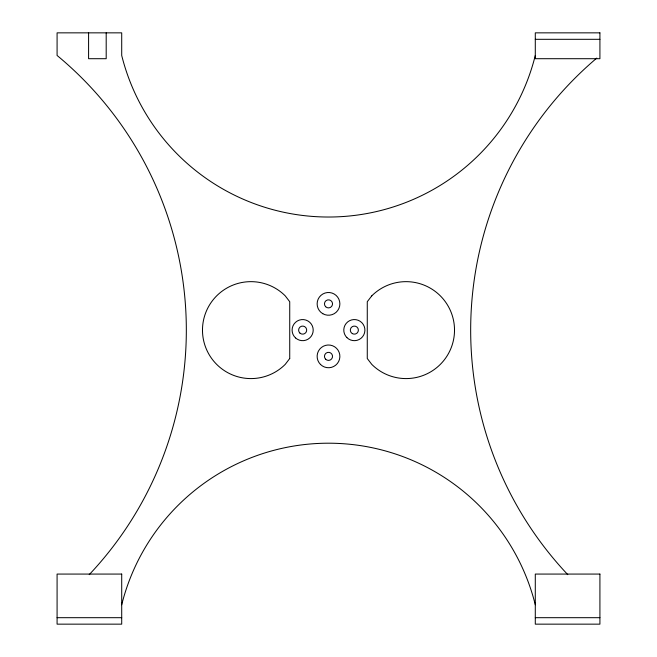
<?xml version="1.0" encoding="UTF-8"?>
<svg xmlns="http://www.w3.org/2000/svg" width="657" height="657" viewBox="0 0 657 657"><rect width="100%" height="100%" fill="white"/><g stroke="black" fill="none" stroke-linecap="round" stroke-linejoin="round"><path stroke-width="0.99" d="M535.291 39.313L599.915 39.313M57.085 617.687L121.709 617.687M535.291 617.687L599.915 617.687M106.196 32.85L106.196 58.703L88.588 58.703L88.588 32.85M567.771 574.645A356.439 356.439 0 0 1 596.786 58.095M535.291 55.467A213.123 213.123 0 0 1 121.709 55.467L121.709 32.85L57.085 32.85L57.085 55.467A356.439 356.439 0 0 1 89.229 574.645M121.709 604.76A213.123 213.123 0 0 1 535.291 604.76M289.729 358.517L285.22 364.389A48.47 48.47 0 0 1 216.679 364.389A48.47 48.47 0 0 1 216.679 295.847A48.47 48.47 0 0 1 285.22 295.847L289.729 301.711L289.729 358.517M371.78 295.847L367.271 301.711L367.271 358.517L371.78 364.389A48.47 48.47 0 0 0 440.321 364.389A48.47 48.47 0 0 0 440.321 295.847A48.47 48.47 0 0 0 371.78 295.847M599.915 32.85L535.291 32.85L535.291 58.703L599.915 58.703L599.915 32.85M121.709 574.07L57.085 574.07L57.085 624.15L121.709 624.15L121.709 574.07M599.915 574.07L535.291 574.07L535.291 624.15L599.915 624.15L599.915 574.07M325.642 306.72A4.041 4.041 0 0 0 332.401 304.905A4.041 4.041 0 0 0 327.457 299.962A4.041 4.041 0 0 0 325.642 306.72M325.642 359.223A4.041 4.041 0 0 0 332.401 357.416A4.041 4.041 0 0 0 327.457 352.464A4.041 4.041 0 0 0 325.642 359.223M322.817 313.709A11.374 11.374 0 0 0 339.874 303.863A11.374 11.374 0 0 0 322.817 294.016A11.374 11.374 0 0 0 322.817 313.709M320.46 364.413A11.374 11.374 0 0 0 339.488 359.313A11.374 11.374 0 0 0 325.56 345.385A11.374 11.374 0 0 0 320.46 364.413M352.333 333.616A4.041 4.041 0 0 0 358.385 330.118A4.041 4.041 0 0 0 352.333 326.619A4.041 4.041 0 0 0 352.333 333.616M299.953 333.124A4.041 4.041 0 0 0 306.605 330.947A4.041 4.041 0 0 0 301.399 326.274A4.041 4.041 0 0 0 299.953 333.124M295.601 337.969A10.553 10.553 0 0 0 312.978 332.294A10.553 10.553 0 0 0 299.37 320.082A10.553 10.553 0 0 0 295.601 337.969M346.888 337.583A10.553 10.553 0 0 0 364.545 332.844A10.553 10.553 0 0 0 351.618 319.918A10.553 10.553 0 0 0 346.888 337.583"/></g></svg>
